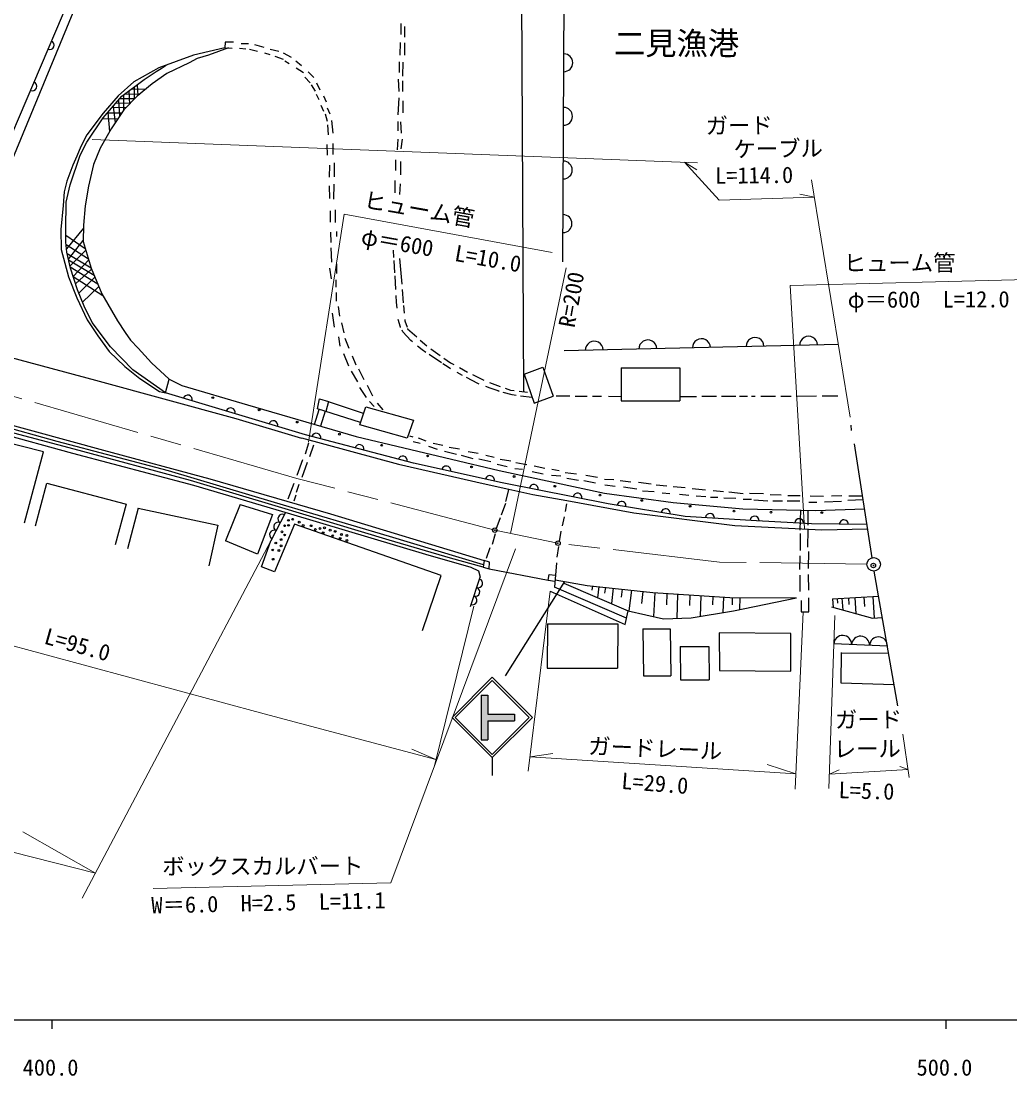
# Model space of a CAD drawing. Units: millimetres, scale not verified. Extents: x 40000 to 680000, y 20000 to 380000.
# Drawn here: x 464548 to 575166, y 198715 to 316758 of the extents above; entities that cross this region are included whole.
import ezdxf
from ezdxf.enums import TextEntityAlignment as Align

# ---------------------------------------------------------------- set-up
doc = ezdxf.new("R2010")
doc.units = ezdxf.units.MM
doc.header["$LTSCALE"] = 1000
doc.header["$PDMODE"] = 32
doc.header["$PDSIZE"] = 500
doc.linetypes.add('CHAIN', pattern=[18.5, 12, -1.5, 3.5, -1.5])
for name, color, linetype, lineweight in [('M-BGD', 7, 'Continuous', 25), ('M-BMK', 2, 'CHAIN', 13), ('M-BMK-SRVR', 3, 'Continuous', 25), ('M-STR-HTXT', 7, 'Continuous', 13), ('M-STR-STR1', 1, 'Continuous', 25), ('M-STR-STRC', 7, 'Continuous', 25), ('M-TTL-BAND', 7, 'Continuous', 25)]:
    doc.layers.add(name, color=color, linetype=linetype, lineweight=lineweight)
doc.layers.add('M-OTRS', color=6, linetype='Continuous')
doc.styles.add('ＭＳ ゴシック', font='')
doc.styles.get('ＭＳ ゴシック').set_extended_font_data('MS Gothic')

msp = doc.modelspace()

# ---------------------------------------------------------------- hatches: boundary and pattern name
at = {"layer": 'M-STR-STRC'}
msp.add_hatch(color=256, dxfattribs=at).paths.add_polyline_path([(516002, 241332), (516752, 241332), (516752, 239207), (519752, 239207), (519752, 238457), (516752, 238457), (516752, 236332), (516002, 236332)])

# ---------------------------------------------------------------- linework, layer by layer
at = {"layer": 'M-BGD'}
for p, q in [((525155, 289819), (525314, 322375)), ((460698, 297487), (470894, 321440)), ((471869, 321460), (461704, 296816)), ((520522, 321567), (520768, 275278)), ((507039, 316480), (507039, 315249)), ((507475, 314971), (507475, 316163)), ((487378, 314412), (487338, 313773)), ((488316, 314392), (487378, 314412)), ((489994, 314195), (489180, 314215)), ((491741, 313818), (490688, 314096)), ((506959, 314376), (506920, 312947)), ((507475, 312947), (507475, 314336)), ((483839, 312934), (479944, 311516)), ((487338, 313773), (483839, 312934)), ((485507, 312954), (484259, 312564)), ((487757, 313753), (485507, 312954)), ((487338, 313773), (488177, 313733)), ((489696, 313599), (488981, 313679)), ((490986, 313341), (490113, 313579)), ((492396, 312964), (491800, 313163)), ((493388, 313361), (492415, 313579)), ((494798, 312666), (493884, 313163)), ((480229, 311454), (480788, 311819)), ((483350, 312095), (480863, 310876)), ((484259, 312564), (483350, 312095)), ((493884, 312468), (492971, 312785)), ((494520, 311972), (494063, 312289)), ((495929, 311753), (495294, 312269)), ((506840, 312192), (506840, 311001)), ((507237, 310604), (507277, 312153)), ((479944, 311516), (477148, 309958)), ((478326, 310237), (479645, 311116)), ((480863, 310876), (479225, 309748)), ((479645, 311116), (480229, 311454)), ((496128, 310959), (495314, 311495)), ((496882, 309847), (496306, 310483)), ((497279, 310463), (496664, 311078)), ((477148, 309958), (475410, 308399)), ((475829, 308340), (478326, 310237)), ((477180, 309366), (477207, 308015)), ((477520, 309624), (477608, 308421)), ((479225, 309748), (477547, 308359)), ((497497, 308914), (497041, 309609)), ((498013, 309014), (497616, 309808)), ((506721, 310247), (506801, 308897)), ((507237, 308897), (507237, 310088)), ((475410, 308399), (473712, 306442)), ((473712, 305922), (475829, 308340)), ((475618, 308098), (477277, 308085)), ((476006, 308474), (476012, 306787)), ((477547, 308359), (476049, 306841)), ((476191, 308615), (477815, 308581)), ((476613, 308935), (476661, 307461)), ((476897, 309151), (478518, 309163)), ((497894, 307962), (497597, 308537)), ((498708, 307684), (498410, 308359)), ((506801, 308182), (506681, 306277)), ((474772, 307133), (476294, 307090)), ((474835, 307204), (475056, 305366)), ((475185, 307604), (476770, 307572)), ((475444, 307899), (475549, 306098)), ((498410, 306651), (498113, 307326)), ((499125, 306354), (498808, 307029)), ((507277, 306475), (507277, 307825)), ((473712, 306442), (471894, 304025)), ((471894, 303206), (473712, 305922)), ((473675, 305868), (475367, 305827)), ((474218, 306500), (475811, 306487)), ((474234, 306519), (474449, 304417)), ((476049, 306841), (474611, 304704)), ((498808, 305540), (498589, 306334)), ((474611, 304704), (473392, 302547)), ((498946, 304031), (498867, 305163)), ((499443, 304230), (499324, 305619)), ((506681, 305522), (506681, 304490)), ((507118, 304212), (507039, 305483)), ((471894, 304025), (471215, 302706)), ((506681, 303537), (506602, 302346)), ((507078, 302465), (507198, 303537)), ((471215, 302706), (470776, 301648)), ((471155, 301748), (471894, 303206)), ((473392, 302547), (472653, 300709)), ((498827, 301748), (498788, 302959)), ((499463, 301828), (499463, 303078)), ((470036, 298452), (471155, 301748)), ((470776, 301648), (470336, 300629)), ((506443, 301234), (506443, 300043)), ((507039, 299567), (507039, 301036)), ((470336, 300629), (469677, 298831)), ((472653, 300709), (472074, 298292)), ((499066, 299287), (499085, 300617)), ((499602, 299326), (499602, 300895)), ((469677, 298831), (469357, 297653)), ((506364, 298932), (506364, 297542)), ((469357, 297653), (469237, 296115)), ((469577, 296494), (470036, 298452)), ((472074, 298292), (471714, 296095)), ((499085, 296905), (499046, 298314)), ((499542, 296825), (499562, 298512)), ((506920, 297344), (506999, 298535)), ((469537, 293478), (469577, 296494)), ((469237, 296115), (468998, 293438)), ((471714, 296095), (471535, 293937)), ((499165, 294244), (499165, 295515)), ((499721, 294205), (499721, 295634)), ((471535, 293937), (471495, 292099)), ((468998, 293438), (469038, 291181)), ((469557, 292020), (469537, 293478)), ((469546, 292791), (471728, 291320)), ((471527, 293581), (469623, 291263)), ((499244, 291981), (499205, 293133)), ((499879, 292656), (499879, 293212)), ((469657, 290881), (469557, 292020)), ((469581, 291748), (472076, 290161)), ((471468, 292190), (469828, 290128)), ((471495, 292099), (472394, 289103)), ((469038, 291181), (469857, 288124)), ((470056, 289123), (469657, 290881)), ((469690, 290736), (472382, 289140)), ((471784, 291136), (470011, 289322)), ((499324, 289798), (499244, 291386)), ((506255, 290311), (506205, 291123)), ((469848, 290040), (472715, 288337)), ((470023, 289270), (473129, 287349)), ((472116, 290029), (470375, 288176)), ((499879, 288507), (499879, 289599)), ((506360, 288600), (506275, 289981)), ((506880, 290190), (507124, 287330)), ((469857, 288124), (470776, 285787)), ((470875, 286686), (470056, 289123)), ((470376, 288172), (473702, 286054)), ((472435, 289005), (470651, 287353)), ((472809, 288114), (471020, 286326)), ((472394, 289103), (473592, 286247)), ((499284, 287932), (499085, 289123)), ((506476, 286710), (506380, 288269)), ((473256, 287047), (471425, 285319)), ((499800, 286999), (499780, 287813)), ((470776, 285787), (471934, 283310)), ((471615, 284848), (470875, 286686)), ((473592, 286247), (475330, 283210)), ((499820, 285431), (499820, 286383)), ((506562, 285306), (506516, 286061)), ((507176, 286721), (507302, 285237)), ((472513, 283011), (471615, 284848)), ((500217, 283723), (500038, 284815)), ((506616, 284643), (506562, 285306)), ((507330, 284912), (507401, 284081)), ((444767, 284133), (472876, 276590)), ((471934, 283310), (473113, 281532)), ((499621, 282512), (499383, 284081)), ((506999, 282488), (506721, 283361)), ((507460, 283381), (507475, 283202)), ((474531, 280294), (472513, 283011)), ((475330, 283230), (476189, 281912)), ((500674, 281857), (500415, 283009)), ((507008, 282470), (506999, 282488)), ((507257, 281991), (507169, 282160)), ((507475, 283202), (507734, 282491)), ((507787, 282344), (507793, 282329)), ((507793, 282329), (508806, 281422)), ((473113, 281532), (474411, 279775)), ((476189, 281912), (476768, 281053)), ((476768, 281053), (477627, 280154)), ((500237, 280388), (500078, 281421)), ((501249, 280110), (500812, 281242)), ((508160, 281019), (507257, 281991)), ((508348, 280861), (508160, 281019)), ((509208, 281063), (509929, 280418)), ((474411, 279775), (476169, 278117)), ((477048, 277717), (474531, 280294)), ((477627, 280154), (479125, 278496)), ((509421, 279957), (508905, 280391)), ((509842, 279676), (509421, 279957)), ((510391, 280068), (511419, 279346)), ((556003, 280568), (525314, 279854)), ((501209, 278145), (500634, 279515)), ((502043, 278264), (501626, 279277)), ((511568, 278525), (510211, 279430)), ((511849, 279043), (512597, 278517)), ((476169, 278117), (477827, 276778)), ((480716, 275140), (477048, 277717)), ((479125, 278496), (481095, 276673)), ((502222, 276398), (501527, 277589)), ((502917, 276617), (502341, 277808)), ((512339, 278011), (511739, 278411)), ((512601, 277861), (512339, 278011)), ((512597, 278517), (512952, 278325)), ((513927, 277098), (513315, 277450)), ((513595, 277977), (514503, 277485)), ((520810, 277242), (522915, 278036)), ((522915, 278036), (524066, 274780)), ((531666, 277948), (531666, 274256)), ((531666, 277948), (538237, 277948)), ((538237, 277948), (538237, 274255)), ((472876, 276590), (488558, 272302)), ((477827, 276778), (480044, 275320)), ((480716, 275140), (481095, 276673)), ((481095, 276673), (482533, 275978)), ((515644, 276185), (514366, 276865)), ((515035, 277214), (516299, 276569)), ((516931, 276309), (518141, 275877)), ((520810, 277242), (521962, 273986)), ((470499, 268841), (443447, 275996)), ((480044, 275320), (480716, 275140)), ((496359, 270455), (480716, 275140)), ((482533, 275978), (489869, 273821)), ((503195, 274632), (502460, 275763)), ((503909, 274771), (503294, 275981)), ((515792, 276129), (515644, 276185)), ((517024, 275669), (516543, 275849)), ((518016, 275331), (517024, 275669)), ((517880, 275369), (518016, 275331)), ((519466, 274924), (518489, 275199)), ((518706, 275675), (519307, 275460)), ((519307, 275460), (519720, 275409)), ((520285, 275338), (521212, 275222)), ((497704, 273364), (497942, 274475)), ((497942, 274475), (498935, 274197)), ((498935, 274197), (498651, 273061)), ((502845, 272828), (498919, 274136)), ((504028, 273639), (503532, 274175)), ((505061, 273262), (504406, 274016)), ((519950, 274860), (519466, 274924)), ((521709, 274627), (520398, 274801)), ((521962, 273986), (524066, 274780)), ((525923, 274768), (524404, 274780)), ((527877, 274752), (526548, 274763)), ((529491, 274739), (528478, 274747)), ((531666, 274721), (530266, 274733)), ((531666, 274255), (538237, 274255)), ((540090, 274727), (538240, 274721)), ((542327, 274735), (540687, 274729)), ((544504, 274742), (542890, 274737)), ((545802, 274746), (544925, 274743)), ((546667, 274749), (546250, 274748)), ((548948, 274757), (547297, 274751)), ((550710, 274763), (549555, 274759)), ((553531, 274772), (551246, 274765)), ((555907, 274780), (554157, 274774)), ((453874, 272904), (470295, 268409)), ((468575, 269728), (455810, 273239)), ((489869, 273821), (502023, 270261)), ((497363, 271626), (497903, 273300)), ((502512, 271828), (497704, 273364)), ((498562, 273089), (498054, 271423)), ((502428, 271577), (503103, 273602)), ((503103, 273602), (508463, 272093)), ((459886, 272520), (473753, 268745)), ((488558, 272302), (495903, 270078)), ((507748, 270068), (502428, 271577)), ((508463, 272093), (507748, 270068)), ((557436, 270944), (557396, 271539)), ((508428, 267279), (496359, 270455)), ((508016, 270356), (508374, 270237)), ((467066, 268554), (460237, 270301)), ((481053, 266443), (468575, 269728)), ((495903, 270118), (506781, 267180)), ((496375, 268316), (496733, 269547)), ((496852, 268018), (497308, 269348)), ((502023, 270261), (518024, 266449)), ((509207, 269483), (508413, 269681)), ((508969, 270118), (509843, 269800)), ((511113, 268808), (510160, 269165)), ((510637, 269522), (511709, 269284)), ((559745, 256700), (557793, 269435)), ((464922, 260614), (467066, 268554)), ((470295, 268409), (483816, 264837)), ((483516, 265353), (470499, 268841)), ((473753, 268745), (485644, 265532)), ((513257, 268252), (511907, 268609)), ((512423, 269086), (513575, 268887)), ((515123, 267775), (513813, 268133)), ((514567, 268609), (515679, 268411)), ((516552, 268172), (517466, 267974)), ((495423, 265953), (496078, 267681)), ((495998, 265735), (496574, 267403)), ((506781, 267180), (516231, 265016)), ((518354, 265096), (508428, 267279)), ((517108, 267418), (515758, 267736)), ((518935, 266862), (517823, 267140)), ((518140, 267736), (519332, 267537)), ((519887, 267378), (521118, 267140)), ((521952, 266981), (523143, 266743)), ((492895, 262883), (481053, 266443)), ((518024, 266449), (529795, 263932)), ((520642, 266584), (519768, 266664)), ((522944, 266068), (521714, 266306)), ((524930, 265830), (523897, 265909)), ((523937, 266624), (524731, 266465)), ((525406, 266227), (526676, 266108)), ((527709, 265949), (529019, 265711)), ((466161, 260262), (467432, 265066)), ((467432, 265066), (476206, 262724)), ((493333, 262392), (483516, 265353)), ((483816, 264837), (494699, 261601)), ((485644, 265532), (499176, 261613)), ((494430, 263293), (495085, 265040)), ((495343, 264028), (495661, 264921)), ((516231, 265016), (519093, 264390)), ((530225, 262753), (518354, 265096)), ((526915, 265354), (525605, 265552)), ((528820, 265036), (527510, 265314)), ((529813, 265512), (530845, 265473)), ((531004, 264679), (529853, 264837)), ((531560, 265354), (532751, 265195)), ((533426, 264361), (531957, 264599)), ((533634, 265145), (535044, 264966)), ((535600, 264847), (536791, 264768)), ((537505, 264669), (538855, 264550)), ((539629, 264450), (541098, 264292)), ((495105, 263055), (495323, 263750)), ((529795, 263932), (537490, 262901)), ((535371, 264083), (534061, 264163)), ((537128, 263855), (536255, 263914)), ((539232, 263656), (538200, 263775)), ((541158, 263537), (540066, 263597)), ((542488, 263458), (541674, 263458)), ((541952, 264232), (543143, 264133)), ((544513, 263339), (543163, 263378)), ((543738, 264073), (545327, 263895)), ((546051, 263934), (547600, 263875)), ((548344, 263775), (549575, 263726)), ((550329, 263656), (551709, 263656)), ((552830, 263617), (554329, 263577)), ((555222, 263646), (556354, 263656)), ((557158, 263646), (558684, 263620)), ((476285, 262684), (475054, 258158)), ((476206, 262724), (476285, 262684)), ((477635, 262247), (476444, 257681)), ((477635, 262247), (486568, 260341)), ((489070, 262642), (487400, 258606)), ((489070, 262642), (492689, 261529)), ((505744, 259084), (492895, 262883)), ((505726, 258652), (493333, 262392)), ((525603, 263101), (533084, 261731)), ((538840, 261324), (530225, 262753)), ((537490, 262901), (545281, 262158)), ((545281, 262158), (553455, 261990)), ((546250, 263210), (545337, 263210)), ((548076, 263051), (546528, 263130)), ((549743, 263051), (548632, 263051)), ((551649, 263051), (550260, 263051)), ((553555, 262892), (552681, 262892)), ((553455, 261990), (558907, 262168)), ((556334, 263011), (554428, 262932)), ((558753, 263172), (557049, 263091)), ((492689, 261529), (490995, 257098)), ((494138, 261768), (492485, 258589)), ((494699, 261601), (509778, 257094)), ((499176, 261613), (516364, 256387)), ((533084, 261731), (544399, 260302)), ((546820, 260847), (538840, 261324)), ((551725, 262026), (551671, 259803)), ((552590, 260352), (552581, 262008)), ((486568, 260341), (485536, 255815)), ((495145, 260455), (492882, 255135)), ((511542, 254698), (495145, 260455)), ((544399, 260302), (554126, 259825)), ((552974, 260490), (546820, 260847)), ((552570, 257885), (552590, 259813)), ((559176, 260411), (552974, 260490)), ((554126, 259825), (559250, 259928)), ((490995, 257098), (487400, 258606)), ((491452, 255690), (492485, 258589)), ((512571, 256657), (505726, 258652)), ((516292, 255908), (505744, 259084)), ((551711, 259403), (551691, 257506)), ((552650, 255488), (552680, 257416)), ((509778, 257094), (514860, 255656)), ((516244, 255638), (512571, 256657)), ((516364, 256387), (516244, 255638)), ((516364, 256387), (516292, 255908)), ((516945, 256207), (516364, 256387)), ((516915, 255464), (516945, 256207)), ((551651, 256926), (551611, 255388)), ((492882, 255135), (491452, 255690)), ((514860, 255656), (515735, 255230)), ((515735, 255230), (515909, 254539)), ((516292, 255908), (516244, 255638)), ((562627, 240135), (559987, 255215)), ((509437, 248544), (511542, 254698)), ((514817, 251244), (515909, 254539)), ((523496, 254205), (523640, 254829)), ((523640, 254829), (524334, 254755)), ((524288, 254234), (527882, 253614)), ((525265, 253843), (532467, 250775)), ((551651, 254749), (551651, 252911)), ((552660, 253081), (552620, 254839)), ((523722, 252964), (532142, 249238)), ((532289, 249933), (524215, 253395)), ((527882, 253614), (535227, 252820)), ((528473, 253550), (528414, 253075)), ((529191, 253473), (529035, 252232)), ((529915, 253394), (529831, 252730)), ((530795, 253299), (530579, 251580)), ((531778, 253193), (531664, 252286)), ((532842, 253078), (532551, 250756)), ((534089, 252943), (533946, 251578)), ((535227, 252820), (543842, 252264)), ((535461, 252805), (535285, 250124)), ((536792, 252719), (536750, 251442)), ((537984, 252642), (537894, 249919)), ((539373, 252553), (539333, 251349)), ((540584, 252474), (540507, 250144)), ((541932, 252387), (541901, 251441)), ((543126, 252283), (543069, 250564)), ((543842, 252264), (551306, 252205)), ((544114, 252262), (544087, 251447)), ((544239, 250756), (551306, 252205)), ((544967, 252255), (544922, 250896)), ((551821, 251903), (551811, 250634)), ((552680, 250634), (552690, 252202)), ((555323, 252108), (560476, 252420)), ((555323, 252108), (555383, 251145)), ((555850, 252140), (555881, 251635)), ((556376, 252172), (556458, 250849)), ((557103, 252216), (557149, 251474)), ((557830, 252260), (557943, 250439)), ((558835, 252321), (558901, 251251)), ((559839, 252382), (559990, 249940)), ((532142, 249238), (532467, 250775)), ((532467, 250775), (536418, 249862)), ((539514, 249981), (544239, 250756)), ((551811, 250634), (552680, 250634)), ((555197, 251197), (559802, 249926)), ((523455, 249322), (523415, 244339)), ((523455, 249322), (531316, 249322)), ((531316, 249322), (531276, 244339)), ((536418, 249862), (539514, 249981)), ((559802, 249926), (560899, 250004)), ((534093, 248741), (534173, 243480)), ((534093, 248741), (537150, 248741)), ((537150, 248741), (537230, 243480)), ((542649, 248307), (542688, 244098)), ((550669, 248227), (542649, 248307)), ((550669, 244019), (550669, 248227)), ((538263, 246778), (538319, 243026)), ((538263, 246778), (541480, 246778)), ((541480, 246778), (541537, 243026)), ((561462, 246801), (555457, 247050)), ((556281, 246107), (556242, 242692)), ((556361, 246067), (561595, 246030)), ((523415, 244339), (531276, 244339)), ((534173, 243480), (537230, 243480)), ((542688, 244098), (550669, 244019)), ((538319, 243026), (541537, 243026)), ((556242, 242692), (562212, 242506))]:
    msp.add_line(p, q, dxfattribs=at)
for centre in [(486001, 274620), (491185, 273241), (495444, 271883), (500155, 270526), (504887, 269291), (510030, 268098), (514947, 266864), (519699, 265794), (524266, 264703), (529307, 263716), (533977, 263119), (539387, 262461), (494450, 260887), (494930, 261006), (544304, 261926), (548439, 261803), (554128, 261751), (493731, 259608), (494031, 260287), (494470, 260327), (495669, 260687), (496108, 260307), (496987, 260287), (497467, 259868), (497986, 259968), (498485, 260048), (499124, 259788), (499684, 259648), (493631, 258729), (494031, 259249), (498345, 259508), (499404, 259169), (500243, 258869), (500383, 259308), (501002, 259189), (501002, 258629), (492692, 257571), (493032, 258350), (493392, 257511), (493631, 258030), (492732, 256532)]:
    msp.add_circle(centre, 100, dxfattribs=at)
for centre, radius, start, end in [((467754, 314064), 500, 246.94041, 66.94041), ((525263, 312097), 1000, 269.72051, 89.72051), ((465796, 309464), 500, 246.94041, 66.94041), ((525234, 306097), 1000, 269.72051, 89.72051), ((525205, 300097), 1000, 269.72051, 89.72051), ((525176, 294097), 1000, 269.72051, 89.72051), ((534660, 280071), 1000, 1.33394, 181.33394), ((540658, 280211), 1000, 1.33394, 181.33394), ((546657, 280351), 1000, 1.33394, 181.33394), ((552655, 280490), 1000, 1.33394, 181.33394), ((528662, 279932), 1000, 1.33394, 181.33394), ((483191, 274399), 500, 343.32744, 163.32744), ((487980, 272965), 500, 343.32744, 163.32744), ((492770, 271530), 500, 343.32744, 163.32744), ((497571, 270136), 500, 345.25644, 165.25644), ((502407, 268864), 500, 345.25644, 165.25644), ((507242, 267591), 500, 345.25644, 165.25644), ((512114, 266468), 500, 347.59258, 167.59258), ((516997, 265394), 500, 347.59258, 167.59258), ((521896, 264397), 500, 348.83755, 168.83755), ((526802, 263429), 500, 348.83755, 168.83755), ((531715, 262506), 500, 350.5805, 170.5805), ((536648, 261688), 500, 350.5805, 170.5805), ((493773, 261066), 500, 62.52557, 242.52557), ((541613, 261158), 500, 356.58341, 176.58341), ((546604, 260860), 500, 356.63635, 176.58343), ((551596, 260570), 500, 356.67688, 176.67688), ((556593, 260444), 500, 359.27016, 179.27016), ((492850, 259291), 500, 62.52557, 242.52557), ((493311, 260178), 500, 62.52557, 242.52557), ((515678, 253841), 500, 251.66866, 71.66866), ((515363, 252891), 500, 251.66866, 71.66866), ((515049, 251942), 500, 251.66866, 71.66866), ((556462, 247008), 1000, 357.63375, 177.63375), ((558460, 246926), 1000, 357.63375, 177.63375), ((560458, 246843), 1000, 357.63375, 177.63375)]:
    msp.add_arc(centre, radius, start, end, dxfattribs=at)
at = {"layer": 'M-BMK'}
for p, q in [((495384, 265583), (462959, 274973)), ((517535, 259795), (495384, 265583)), ((524611, 258338), (517535, 259795)), ((542693, 256223), (524611, 258338)), ((559176, 255968), (542693, 256223))]:
    msp.add_line(p, q, dxfattribs=at)
at = {"layer": 'M-BMK-SRVR'}
msp.add_circle((559930, 255968), 755, dxfattribs=at)
at = {"layer": 'M-OTRS'}
for p in [(517535, 259795), (524611, 258338), (559890, 255830)]:
    msp.add_point(p, dxfattribs=at)
at = {"layer": 'M-STR-HTXT'}
for p, q in [((472496, 303493), (540222, 300897)), ((538762, 300953), (542649, 296728)), ((538762, 300953), (540145, 300109)), ((557291, 272448), (552980, 299006)), ((542649, 296728), (553299, 297041)), ((553299, 297041), (551651, 297372)), ((500686, 295140), (496698, 269639)), ((523961, 290874), (500686, 295140)), ((519301, 259431), (525531, 289160)), ((577169, 287831), (550572, 287182)), ((550572, 287182), (552194, 259983)), ((471389, 218600), (492482, 258579)), ((519841, 257716), (505925, 220322)), ((521288, 232830), (523722, 252964)), ((510793, 233433), (515195, 251272)), ((551128, 230792), (552047, 250634)), ((554928, 230884), (555576, 250253)), ((459267, 248029), (491749, 239225)), ((491749, 239225), (510961, 234113)), ((563204, 236951), (563899, 232109)), ((510961, 234113), (508244, 235286)), ((521479, 234410), (524015, 234800)), ((521479, 234410), (551208, 232531)), ((551208, 232531), (548007, 233555)), ((554981, 232490), (563772, 232998)), ((554981, 232490), (556080, 232974)), ((563772, 232998), (562846, 233347)), ((472861, 221399), (464758, 226042)), ((463634, 223749), (472861, 221399)), ((505925, 220322), (479328, 219673))]:
    msp.add_line(p, q, dxfattribs=at)
at = {"layer": 'M-STR-STR1'}
for p, q in [((519073, 264313), (518736, 263003)), ((519093, 264390), (521809, 263796)), ((521809, 263796), (525603, 263101)), ((518726, 262765), (518259, 261465)), ((525545, 262745), (525406, 261892)), ((518160, 261167), (517644, 259847)), ((525287, 261296), (525088, 260284)), ((517594, 259361), (517237, 258179)), ((524910, 259688), (524751, 258537)), ((516979, 257812), (516582, 256601)), ((524651, 257961), (524473, 256750)), ((516244, 255638), (516915, 255464)), ((516915, 255464), (523496, 254205)), ((524453, 256115), (524215, 253395)), ((523496, 254205), (524275, 254087))]:
    msp.add_line(p, q, dxfattribs=at)
at = {"layer": 'M-STR-STRC'}
for p, q in [((518745, 243485), (525392, 254044)), ((512753, 238832), (517253, 243332)), ((521753, 238832), (517253, 243332)), ((513106, 238832), (517253, 242979)), ((521399, 238832), (517253, 242979)), ((516002, 241332), (516002, 236332)), ((516002, 241332), (516752, 241332)), ((516752, 241332), (516752, 239207)), ((512753, 238832), (517253, 234332)), ((513106, 238832), (517253, 234685)), ((516752, 239207), (519752, 239207)), ((516752, 238457), (519752, 238457)), ((516752, 238457), (516752, 236332)), ((517253, 234332), (521753, 238832)), ((517253, 234685), (521399, 238832)), ((519752, 239207), (519752, 238457)), ((516002, 236332), (516752, 236332)), ((517253, 234332), (517253, 232332))]:
    msp.add_line(p, q, dxfattribs=at)
at = {"layer": 'M-TTL-BAND'}
for p, q in [((40000, 205000), (579000, 205000)), ((468000, 205000), (468000, 204000)), ((568000, 205000), (568000, 204000))]:
    msp.add_line(p, q, dxfattribs=at)

# ---------------------------------------------------------------- texts
at = {"layer": 'M-BGD', "style": 'ＭＳ ゴシック'}
msp.add_text('二見漁港', height=2566, rotation=0.062, dxfattribs=at).set_placement((537872, 312218), align=Align.BOTTOM_CENTER)
at = {"layer": 'M-STR-HTXT', "style": 'ＭＳ ゴシック'}
for s, rotation, p in [('ガード', 0.627, (544899, 303615)), ('ケーブル', 0.627, (549260, 301017)), ('L=114.0', 0.627, (546569, 298048)), ('ヒューム管', 349.932, (508829, 294263)), ('φ＝600\u3000L=10.0', 349.932, (511301, 289670)), ('ヒューム管', 0.147, (562832, 288232)), ('R=200', 79.722, (527549, 285333)), ('φ＝600\u3000L=12.0', 0.147, (566079, 284150)), ('L=95.0', 344.267, (470463, 245570)), ('ガード', 0.462, (559360, 237137)), ('ガードレール', 357.745, (535436, 233892)), ('レール', 0.462, (559227, 233862)), ('L=29.0', 355.549, (535343, 229997)), ('L=5.0', 358.266, (559082, 229163)), ('ボックスカルバート', 0.147, (491588, 220723)), ('W＝6.0\u3000H=2.5\u3000L=11.1', 1.287, (492255, 216630))]:
    msp.add_text(s, height=1833, rotation=rotation, dxfattribs=at).set_placement(p, align=Align.BOTTOM_CENTER)
at = {"layer": 'M-TTL-BAND', "style": 'ＭＳ ゴシック'}
for s, p in [('400.0', (467844, 198195)), ('500.0', (567844, 198195))]:
    msp.add_text(s, height=1833, dxfattribs=at).set_placement(p, align=Align.BOTTOM_CENTER)

doc.saveas('drawing.dxf')
